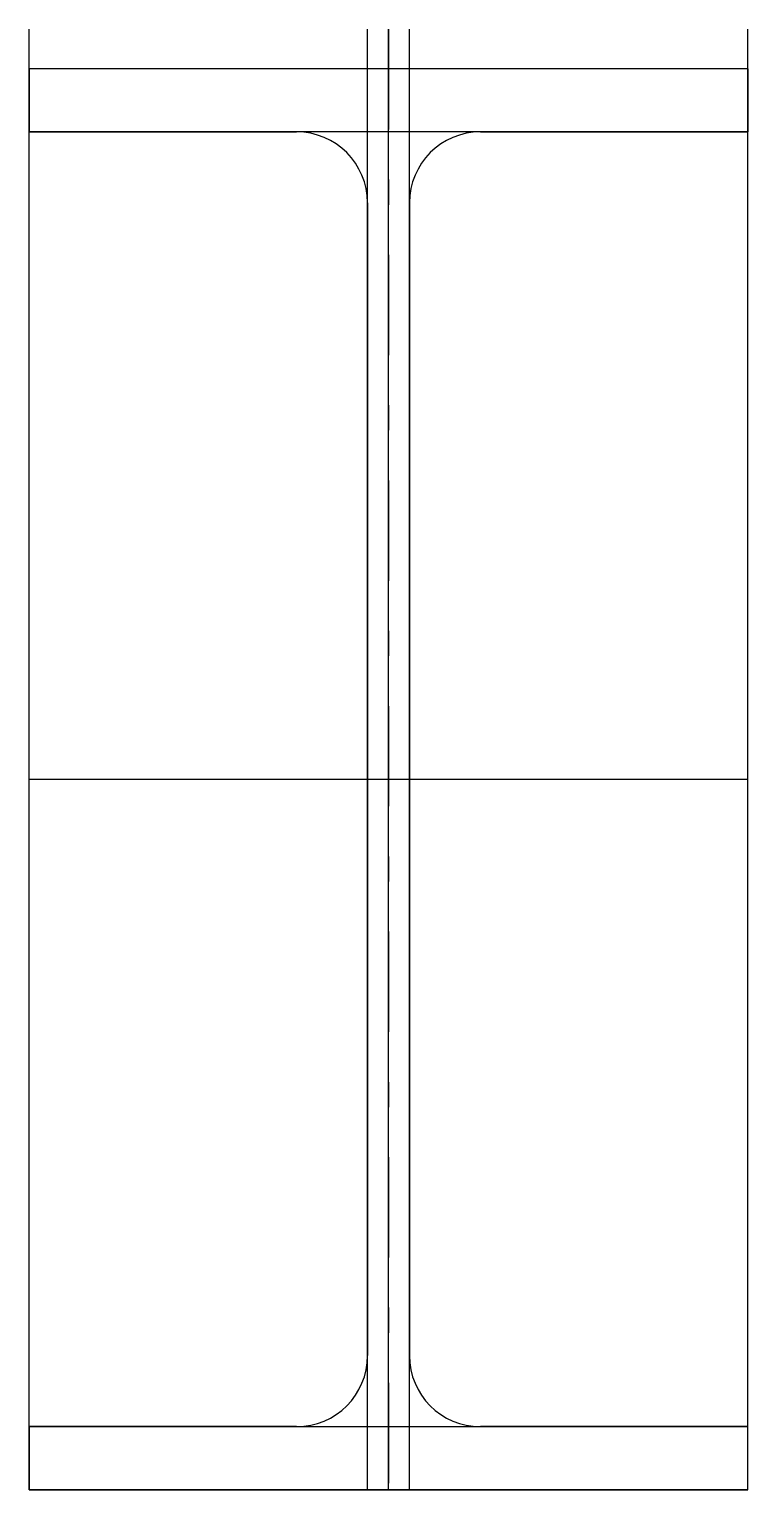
# Model space of a CAD drawing. Extents: x -46 to 46, y -90 to 95.
import ezdxf

# ---------------------------------------------------------------- set-up
doc = ezdxf.new("R2010")
doc.units = 0
doc.linetypes.add('CENTER', pattern=[28.575, 12.7, -6.35, 3.175, -6.35])
doc.layers.get('0').update_dxf_attribs({"linetype": 'CONTINUOUS'})

msp = doc.modelspace()

# ---------------------------------------------------------------- linework, layer by layer
at = {"linetype": 'CONTINUOUS'}
for p, q in [((-45.5, -90), (-45.5, 95)), ((-2.65, -90), (-2.65, 95)), ((0, -90), (0, 95)), ((2.65, -90), (2.65, 95)), ((45.5, -90), (45.5, 95)), ((45.5, 90), (-45.5, 90)), ((45.5, 90), (-45.5, 90)), ((-45.5, 90), (-45.5, 82)), ((45.5, 90), (-45.5, 90)), ((-45.5, 90), (-45.5, 82)), ((45.5, 82), (45.5, 90)), ((45.5, 90), (45.5, 82)), ((45.5, 82), (-45.5, 82)), ((-45.5, 82), (-11.65, 82)), ((-45.5, 82), (-11.65, 82)), ((11.65, 82), (45.5, 82)), ((45.5, 82), (11.65, 82)), ((-2.65, 73), (-2.65, -73)), ((-2.65, 73), (-2.65, -73)), ((2.65, -73), (2.65, 73)), ((2.65, 73), (2.65, -73)), ((-45.5, 0), (45.5, 0)), ((-45.5, 0), (45.5, 0)), ((-45.5, -82), (45.5, -82)), ((-11.65, -82), (-45.5, -82)), ((-45.5, -82), (-45.5, -90)), ((-45.5, -90), (-45.5, -82)), ((-45.5, -82), (-11.65, -82)), ((45.5, -82), (11.65, -82)), ((45.5, -82), (11.65, -82)), ((45.5, -90), (45.5, -82)), ((45.5, -90), (45.5, -82)), ((-45.5, -90), (45.5, -90)), ((-45.5, -90), (45.5, -90)), ((45.5, -90), (-45.5, -90))]:
    msp.add_line(p, q, dxfattribs=at)
at = {"linetype": 'CENTER'}
msp.add_line((0, 95), (0, -90), dxfattribs=at)
at = {"linetype": 'CONTINUOUS'}
for centre, start, end in [((-11.65, 73), 0, 90), ((-11.65, 73), 0, 90), ((11.65, 73), 90, 180), ((11.65, 73), 90, 180), ((-11.65, -73), 270, 0), ((-11.65, -73), 270, 0), ((11.65, -73), 180, 270), ((11.65, -73), 180, 270)]:
    msp.add_arc(centre, 9, start, end, dxfattribs=at)

doc.saveas('drawing.dxf')
